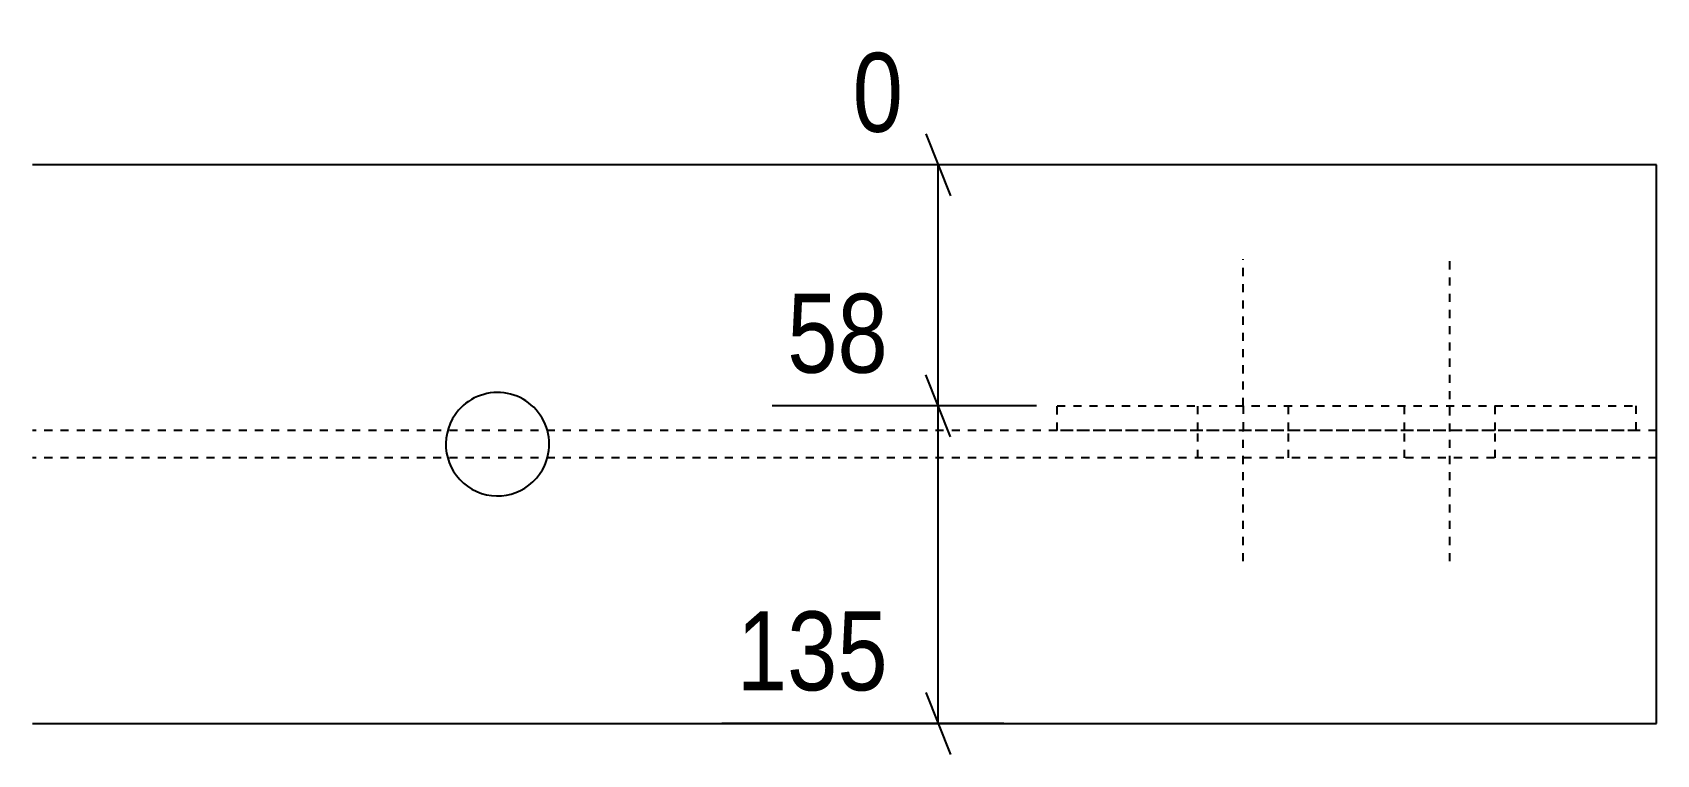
# Model space of a CAD drawing. Header units: millimetres. Extents: x 29 to 28450, y 8 to 1875.
# Drawn here: x 15053.5 to 15446.4, y 37 to 211.5 of the extents above; entities that cross this region are included whole.
import ezdxf

# ---------------------------------------------------------------- set-up
doc = ezdxf.new("R2010")
doc.units = ezdxf.units.MM
doc.linetypes.add('DXK_LINE_DOT2', pattern=[3.9198, 1.9599, -1.9599])
doc.layers.add('MÅLSÆTNING', color=7, linetype='Continuous')
doc.layers.add('STÅL', color=7, linetype='Continuous')
doc.styles.add('Arial Narrow', font='ARIALN.TTF', dxfattribs={"height": 0.2})

msp = doc.modelspace()

# ---------------------------------------------------------------- linework, layer by layer
at = {"layer": 'MÅLSÆTNING', "color": 7, "linetype": 'Continuous'}
for p, q in [((15269.6, 187), (15275.6, 172)), ((15286.56, 179.5), (15251.91, 179.5)), ((15272.6, 121.28), (15272.6, 179.5)), ((15275.6, 113.78), (15269.6, 128.78)), ((15275.6, 113.78), (15269.6, 128.78)), ((15296.38, 121.28), (15232.44, 121.28)), ((15296.38, 121.28), (15232.44, 121.28)), ((15272.6, 44.5), (15272.6, 121.28)), ((15269.6, 52), (15275.6, 37)), ((15288.5, 44.5), (15220.25, 44.5))]:
    msp.add_line(p, q, dxfattribs=at)
at = {"layer": 'STÅL', "color": 2, "linetype": 'Continuous'}
for p, q in [((15446.38, 179.5), (15053.49, 179.5)), ((15446.38, 44.5), (15446.38, 179.5)), ((15053.49, 44.5), (15446.38, 44.5))]:
    msp.add_line(p, q, dxfattribs=at)
at = {"layer": 'STÅL', "color": 96, "linetype": 'DXK_LINE_DOT2'}
for p, q in [((15346.38, 121.28), (15346.38, 156.69)), ((15396.38, 83.69), (15396.38, 156.69)), ((15335.38, 115.3), (15335.38, 121.28)), ((15357.38, 115.3), (15357.38, 121.28)), ((15385.38, 115.3), (15385.38, 121.28)), ((15407.38, 115.3), (15407.38, 121.28)), ((15335.38, 108.7), (15335.38, 115.3)), ((15346.38, 83.69), (15346.38, 115.28)), ((15357.38, 108.7), (15357.38, 115.3)), ((15385.38, 108.7), (15385.38, 115.3)), ((15407.38, 108.7), (15407.38, 115.3))]:
    msp.add_line(p, q, dxfattribs=at)
at = {"layer": 'STÅL', "color": 7, "linetype": 'DXK_LINE_DOT2'}
for p, q in [((15301.38, 121.28), (15441.38, 121.28)), ((15301.38, 115.28), (15301.38, 121.28)), ((15346.38, 121.28), (15346.38, 115.28)), ((15441.38, 121.28), (15441.38, 115.28)), ((15446.38, 115.3), (15053.49, 115.3)), ((15441.38, 115.28), (15301.38, 115.28)), ((15446.38, 108.7), (15053.49, 108.7))]:
    msp.add_line(p, q, dxfattribs=at)
at = {"layer": 'STÅL', "color": 2, "linetype": 'Continuous'}
for start, end in [(330.3737, 150.3737), (150.3737, 330.3737)]:
    msp.add_arc((15165.99, 112), 12.5, start, end, dxfattribs=at)

# ---------------------------------------------------------------- wipeouts: each hides what was drawn before it
at = {"color": 0, "linetype": 'Continuous'}
for points in [[(15264.46, 125.28), (15264.46, 153.28), (15232.08, 153.28), (15232.08, 125.28)], [(15264.46, 48.5), (15264.46, 76.5), (15219.9, 76.5), (15219.9, 48.5)]]:
    msp.add_wipeout(points, dxfattribs=at).dxf.layer = 'MÅLSÆTNING'

# ---------------------------------------------------------------- next in the draw order: texts
at = {"layer": 'MÅLSÆTNING', "color": 3, "linetype": 'Continuous', "style": 'Arial Narrow'}
for s, p in [('58', (15236.08, 129.28)), ('135', (15223.9, 52.5))]:
    msp.add_text(s, height=19.089, dxfattribs=at).set_placement(p)

# ---------------------------------------------------------------- next in the draw order: wipeouts: each hides what was drawn before it
at = {"color": 0, "linetype": 'Continuous'}
msp.add_wipeout([(15268.1, 183.5), (15268.1, 211.5), (15247.91, 211.5), (15247.91, 183.5)], dxfattribs=at).dxf.layer = 'MÅLSÆTNING'

# ---------------------------------------------------------------- next in the draw order: texts
at = {"layer": 'MÅLSÆTNING', "color": 3, "linetype": 'Continuous', "style": 'Arial Narrow'}
msp.add_text('0', height=19.09, dxfattribs=at).set_placement((15251.91, 187.5))

doc.saveas('drawing.dxf')
